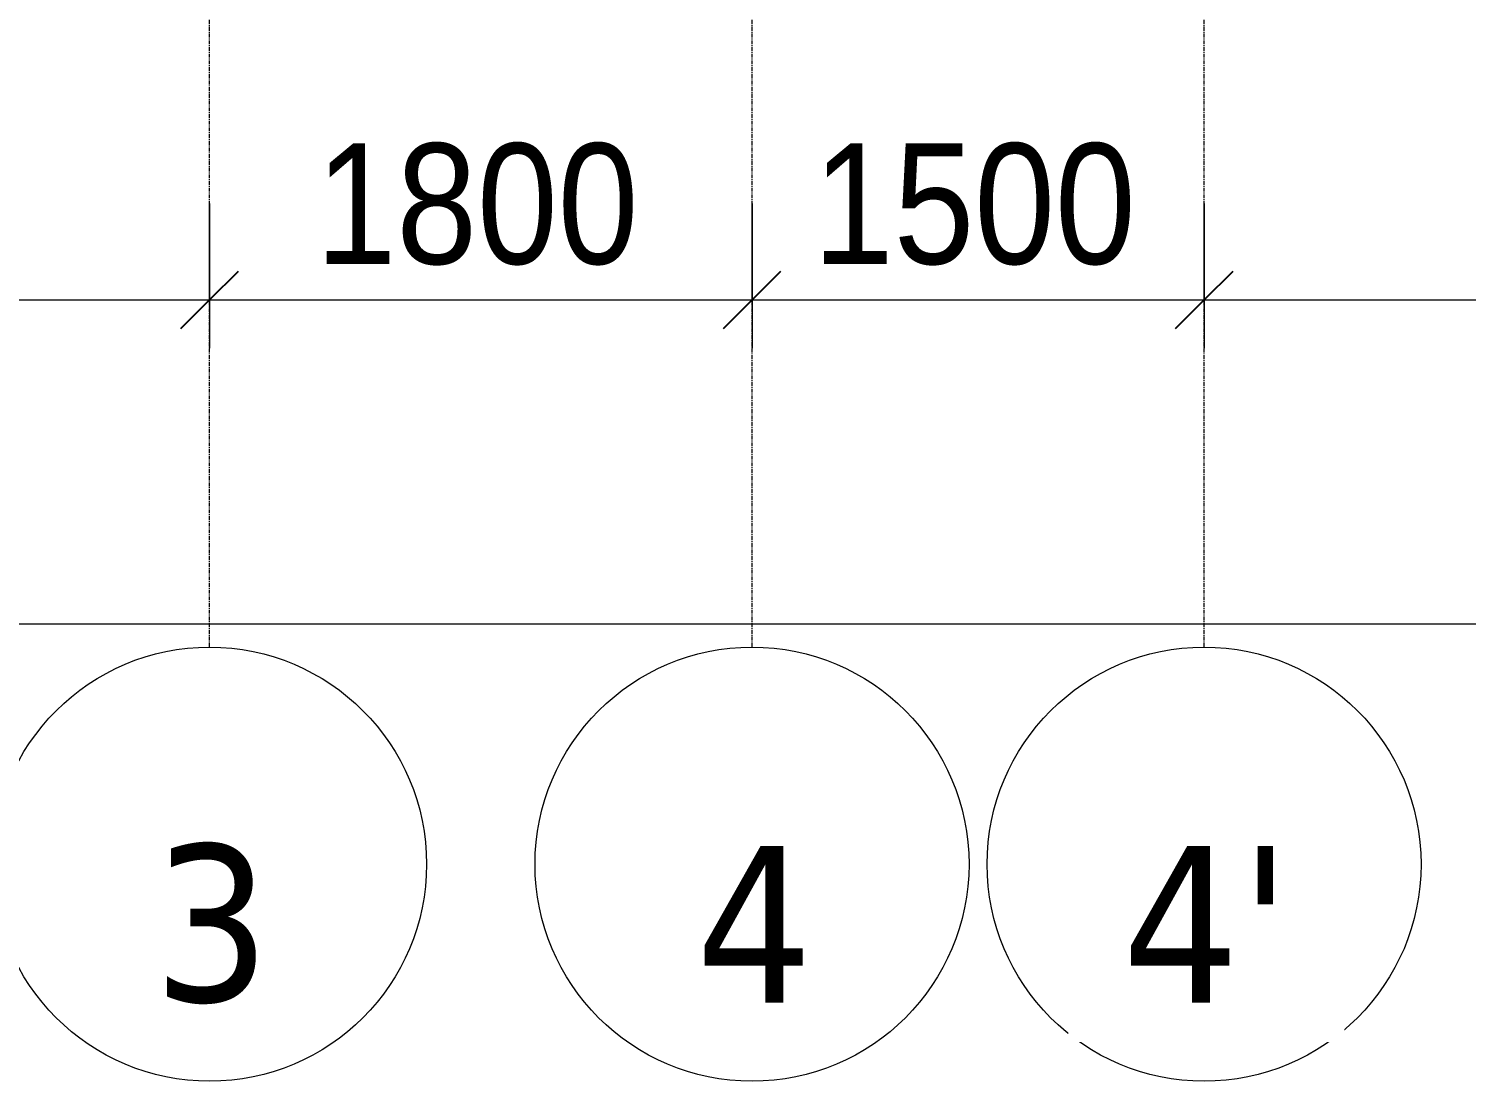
# Model space of a CAD drawing. Header units: millimetres. Extents: x 26124 to 258712, y -8723 to 35400.
# Drawn here: x 42053 to 46823, y -7761 to -4269 of the extents above; entities that cross this region are included whole.
import ezdxf

# ---------------------------------------------------------------- set-up
doc = ezdxf.new("R2010")
doc.units = ezdxf.units.MM
doc.linetypes.add('Grid Line', pattern=[22.225, 12.7, -3.175, 3.175, -3.175])
for name, color, linetype, lineweight in [('A-ANNO-DIMS', 211, 'Continuous', 9), ('A-ANNO-DIMS-160', 211, 'Continuous', 9), ('S-GRID-1', 1, 'Grid Line', 9), ('S-GRID-IDEN', 1, 'Continuous', 9)]:
    doc.layers.add(name, color=color, linetype=linetype, lineweight=lineweight)
doc.styles.add('Tahoma_B_1', font='tahomabd.ttf', dxfattribs={"height": 520})
doc.styles.add('UTM Avo', font='', dxfattribs={"width": 0.9, "height": 400})
doc.styles.get('UTM Avo').set_extended_font_data('UTM Avo')
doc.dimstyles.new('1_Dim_chi_tiet_2_5', dxfattribs={"dimscale": 304.8, "dimtxt": 399.720379, "dimasz": 0.629921, "dimexe": 0.524934, "dimexo": 0.0625, "dimgap": 0.052493, "dimtad": 1, "dimdec": 0, "dimrnd": 5, "dimzin": 0, "dimdsep": 46, "dimtxsty": 'UTM Avo', "dimblk1": 'OBLIQUE', "dimblk2": 'OBLIQUE', "dimsah": 1, "dimcen": 0.09, "dimdle": 0.524934, "dimazin": 0, "dimtfac": 1, "dimtdec": 4, "dimtix": 1, "dimtmove": 0, "dimatfit": 3, "dimfxl": 1.049869, "dimfxlon": 1, "dimtvp": 1, "dimtolj": 1, "dimtzin": 0, "dimarcsym": 2})

# ---------------------------------------------------------------- blocks, each defined once
blk = doc.blocks.new('Grid - M_Grid Head - Circle-353313-TKCS_MẶT CẮT 3')
at = {"layer": 'S-GRID-IDEN'}
blk.add_circle((33652.6, -7040.6), 720, dxfattribs=at)
blk = doc.blocks.new('DIMBLOCK56-TKCS_MẶT CẮT 3')
at = {"layer": 'A-ANNO-DIMS-160'}
for p, q in [((38852.6, -4848.9), (38852.6, -5328.9)), ((38852.6, -5168.9), (38852.6, -4848.9)), ((42652.6, -4848.9), (42652.6, -5328.9)), ((42652.6, -5168.9), (42652.6, -4848.9)), ((38852.6, -5168.9), (42652.6, -5168.9))]:
    blk.add_line(p, q, dxfattribs=at)
at = {"layer": 'A-ANNO-DIMS-160', "lineweight": 25}
for p, q in [((38852.6, -5168.9), (38948.6, -5072.9)), ((42652.6, -5168.9), (42748.6, -5072.9)), ((38852.6, -5168.9), (38756.6, -5264.9)), ((42652.6, -5168.9), (42556.6, -5264.9))]:
    blk.add_line(p, q, dxfattribs=at)
at = {"layer": 'A-ANNO-DIMS-160', "color": 0, "insert": (40204.8, -4649.3), "char_height": 400, "width": 1314.636, "attachment_point": 1, "line_spacing_factor": 1.110334, "style": 'UTM Avo'}
blk.add_mtext('3800', dxfattribs=at)
blk = doc.blocks.new('_Oblique')
at = {"color": 0, "linetype": 'ByBlock', "lineweight": -2}
blk.add_line((-0.5, -0.5), (0.5, 0.5), dxfattribs=at)
blk = doc.blocks.new('DIMBLOCK57-TKCS_MẶT CẮT 3')
at = {"layer": 'A-ANNO-DIMS-160'}
for p, q in [((42652.6, -4848.9), (42652.6, -5328.9)), ((42652.6, -5168.9), (42652.6, -4848.9)), ((44452.6, -4848.9), (44452.6, -5328.9)), ((44452.6, -5168.9), (44452.6, -4848.9)), ((42652.6, -5168.9), (44452.6, -5168.9))]:
    blk.add_line(p, q, dxfattribs=at)
at = {"layer": 'A-ANNO-DIMS-160', "lineweight": 25}
for p, q in [((42652.6, -5168.9), (42748.6, -5072.9)), ((44452.6, -5168.9), (44548.6, -5072.9)), ((42652.6, -5168.9), (42556.6, -5264.9)), ((44452.6, -5168.9), (44356.6, -5264.9))]:
    blk.add_line(p, q, dxfattribs=at)
at = {"layer": 'A-ANNO-DIMS-160', "color": 0, "insert": (43004.8, -4649.3), "char_height": 400, "width": 1314.636, "attachment_point": 1, "line_spacing_factor": 1.110334, "style": 'UTM Avo'}
blk.add_mtext('1800', dxfattribs=at)
blk = doc.blocks.new('DIMBLOCK58-TKCS_MẶT CẮT 3')
at = {"layer": 'A-ANNO-DIMS-160'}
for p, q in [((44452.6, -4848.9), (44452.6, -5328.9)), ((44452.6, -5168.9), (44452.6, -4848.9)), ((45952.6, -4848.9), (45952.6, -5328.9)), ((45952.6, -5168.9), (45952.6, -4848.9)), ((44452.6, -5168.9), (45952.6, -5168.9))]:
    blk.add_line(p, q, dxfattribs=at)
at = {"layer": 'A-ANNO-DIMS-160', "lineweight": 25}
for p, q in [((44452.6, -5168.9), (44548.6, -5072.9)), ((45952.6, -5168.9), (46048.6, -5072.9)), ((44452.6, -5168.9), (44356.6, -5264.9)), ((45952.6, -5168.9), (45856.6, -5264.9))]:
    blk.add_line(p, q, dxfattribs=at)
at = {"layer": 'A-ANNO-DIMS-160', "color": 0, "insert": (44654.8, -4649.3), "char_height": 400, "width": 1314.636, "attachment_point": 1, "line_spacing_factor": 1.110334, "style": 'UTM Avo'}
blk.add_mtext('1500', dxfattribs=at)
blk = doc.blocks.new('DIMBLOCK59-TKCS_MẶT CẮT 3')
at = {"layer": 'A-ANNO-DIMS-160'}
for p, q in [((45952.6, -4848.9), (45952.6, -5328.9)), ((45952.6, -5168.9), (45952.6, -4848.9)), ((48852.6, -4848.9), (48852.6, -5328.9)), ((48852.6, -5168.9), (48852.6, -4848.9)), ((45952.6, -5168.9), (48852.6, -5168.9))]:
    blk.add_line(p, q, dxfattribs=at)
at = {"layer": 'A-ANNO-DIMS-160', "lineweight": 25}
for p, q in [((45952.6, -5168.9), (46048.6, -5072.9)), ((48852.6, -5168.9), (48948.6, -5072.9)), ((45952.6, -5168.9), (45856.6, -5264.9)), ((48852.6, -5168.9), (48756.6, -5264.9))]:
    blk.add_line(p, q, dxfattribs=at)
at = {"layer": 'A-ANNO-DIMS-160', "color": 0, "insert": (46854.8, -4649.3), "char_height": 400, "width": 1314.636, "attachment_point": 1, "line_spacing_factor": 1.110334, "style": 'UTM Avo'}
blk.add_mtext('2900', dxfattribs=at)
blk = doc.blocks.new('DIMBLOCK70-TKCS_MẶT CẮT 3')
at = {"layer": 'A-ANNO-DIMS-160'}
for p, q in [((33652.6, -5923.3), (33652.6, -6403.3)), ((33652.6, -6243.3), (33652.6, -5923.3)), ((127252.6, -5923.3), (127252.6, -6403.3)), ((127252.6, -6243.3), (127252.6, -5923.3)), ((33492.6, -6243.3), (127412.6, -6243.3))]:
    blk.add_line(p, q, dxfattribs=at)
at = {"layer": 'A-ANNO-DIMS-160', "lineweight": 25}
for p, q in [((33652.6, -6243.3), (33748.6, -6147.3)), ((127252.6, -6243.3), (127348.6, -6147.3)), ((33652.6, -6243.3), (33556.6, -6339.3)), ((127252.6, -6243.3), (127156.6, -6339.3))]:
    blk.add_line(p, q, dxfattribs=at)
at = {"layer": 'A-ANNO-DIMS-160', "color": 0, "insert": (79767.9, -5723.7), "char_height": 400, "width": 1643.295, "attachment_point": 1, "line_spacing_factor": 1.110334, "style": 'UTM Avo'}
blk.add_mtext('93600', dxfattribs=at)

msp = doc.modelspace()

# ---------------------------------------------------------------- linework, layer by layer
at = {"layer": 'S-GRID-1'}
for p, q in [((42652.6, -6320.6), (42652.6, -2320.6)), ((44452.6, -6320.6), (44452.6, -2320.6)), ((45952.6, -6320.6), (45952.6, -2320.6))]:
    msp.add_line(p, q, dxfattribs=at)

# ---------------------------------------------------------------- block references
at = {"layer": 'S-GRID-IDEN'}
for p in [(9000, 0), (10800, 0), (12300, 0)]:
    msp.add_blockref('Grid - M_Grid Head - Circle-353313-TKCS_MẶT CẮT 3', p, dxfattribs=at)

# ---------------------------------------------------------------- dimensions: what is measured, and where the dimension line sits
at = {"layer": 'A-ANNO-DIMS'}
for base, p1, p2, override, picture, middle in [((42652.6, -5168.9), (38852.6, -4848.9), (42652.6, -4848.9), {"dimpost": '<>', "dimfxl": 3800}, 'DIMBLOCK56-TKCS_MẶT CẮT 3', (40752.6, -4945.9)), ((44452.6, -5168.9), (42652.6, -4848.9), (44452.6, -4848.9), {"dimpost": '<>', "dimfxl": 1800}, 'DIMBLOCK57-TKCS_MẶT CẮT 3', (43552.6, -4945.9)), ((45952.6, -5168.9), (44452.6, -4848.9), (45952.6, -4848.9), {"dimpost": '<>', "dimfxl": 1500}, 'DIMBLOCK58-TKCS_MẶT CẮT 3', (45202.6, -4945.9)), ((48852.6, -5168.9), (45952.6, -4848.9), (48852.6, -4848.9), {"dimpost": '<>', "dimfxl": 2900.000001}, 'DIMBLOCK59-TKCS_MẶT CẮT 3', (47402.6, -4945.9)), ((127252.6, -6243.3), (33652.6, -5923.3), (127252.6, -5923.3), {"dimpost": '<>', "dimfxl": 93600}, 'DIMBLOCK70-TKCS_MẶT CẮT 3', (80452.6, -6020.3))]:
    dim = msp.add_linear_dim(base=base, p1=p1, p2=p2, dimstyle='1_Dim_chi_tiet_2_5', override=override, dxfattribs=at)
    dim.commit()
    dim.dimension.update_dxf_attribs({"geometry": picture, "text_midpoint": middle})

# ---------------------------------------------------------------- next in the draw order: texts
at = {"layer": 'S-GRID-IDEN', "char_height": 520, "attachment_point": 5, "line_spacing_factor": 0.996129, "style": 'Tahoma_B_1', "bg_fill": 3, "box_fill_scale": 1.25, "bg_fill_color": 256, "bg_fill_true_color": 13158600, "bg_fill_transparency": 0}
for s, insert, width in [('\\pt2031.9988,4063.9976,6096.0016,8128.0004,10159.9992,12191.998,14224.002,16256.0008,18287.9996,20319.9984,22352.0024,24384.0012,26416,28447.9988,30479.9976,32512.0016,34544.0004,36575.9992,38607.998,40640.002,42672.0008,44703.9996,46735.9984,48768.0024,50800.0012,52832,54863.9988,56895.9976,58928.0016,60960.0004,62991.9992,65023.998;3', (42660.1, -7240.3), 465.6), ('\\pt2031.9988,4063.9976,6096.0016,8128.0004,10159.9992,12191.998,14224.002,16256.0008,18287.9996,20319.9984,22352.0024,24384.0012,26416,28447.9988,30479.9976,32512.0016,34544.0004,36575.9992,38607.998,40640.002,42672.0008,44703.9996,46735.9984,48768.0024,50800.0012,52832,54863.9988,56895.9976,58928.0016,60960.0004,62991.9992,65023.998;4', (44460.1, -7240.3), 465.6), ("\\pt2031.9988,4063.9976,6096.0016,8128.0004,10159.9992,12191.998,14224.002,16256.0008,18287.9996,20319.9984,22352.0024,24384.0012,26416,28447.9988,30479.9976,32512.0016,34544.0004,36575.9992,38607.998,40640.002,42672.0008,44703.9996,46735.9984,48768.0024,50800.0012,52832,54863.9988,56895.9976,58928.0016,60960.0004,62991.9992,65023.998;4'", (45960.1, -7240.3), 656)]:
    msp.add_mtext(s, dxfattribs=dict(at, insert=insert, width=width))

doc.saveas('drawing.dxf')
